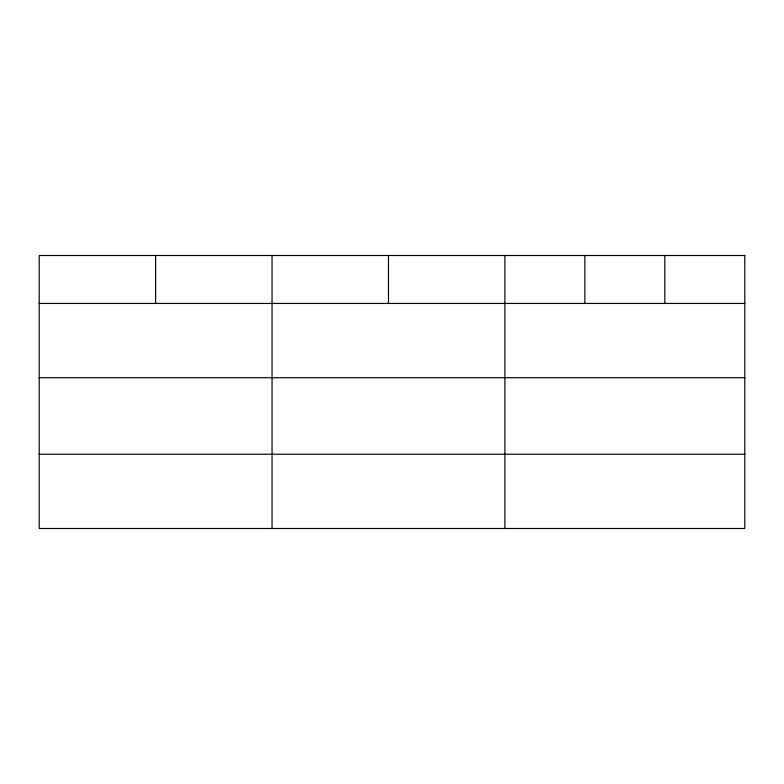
<?xml version="1.0" encoding="UTF-8"?>
<svg xmlns="http://www.w3.org/2000/svg" width="784" height="784" viewBox="0 0 784 784"><rect width="100%" height="100%" fill="white"/><g stroke="black" fill="none" stroke-linecap="round" stroke-linejoin="round"><path stroke-width="1.18" d="M39.2 303.447L744.8 303.447M39.2 377.712L744.8 377.712M39.2 454.23L744.8 454.23M664.832 255.496L664.832 303.447M584.864 255.496L584.864 303.447M504.896 255.496L504.896 528.504M388.472 255.496L388.472 303.447M272.048 255.496L272.048 528.504M155.624 255.496L155.624 303.447M744.8 255.496L39.2 255.496L39.2 528.504L744.8 528.504L744.8 255.496"/></g></svg>
